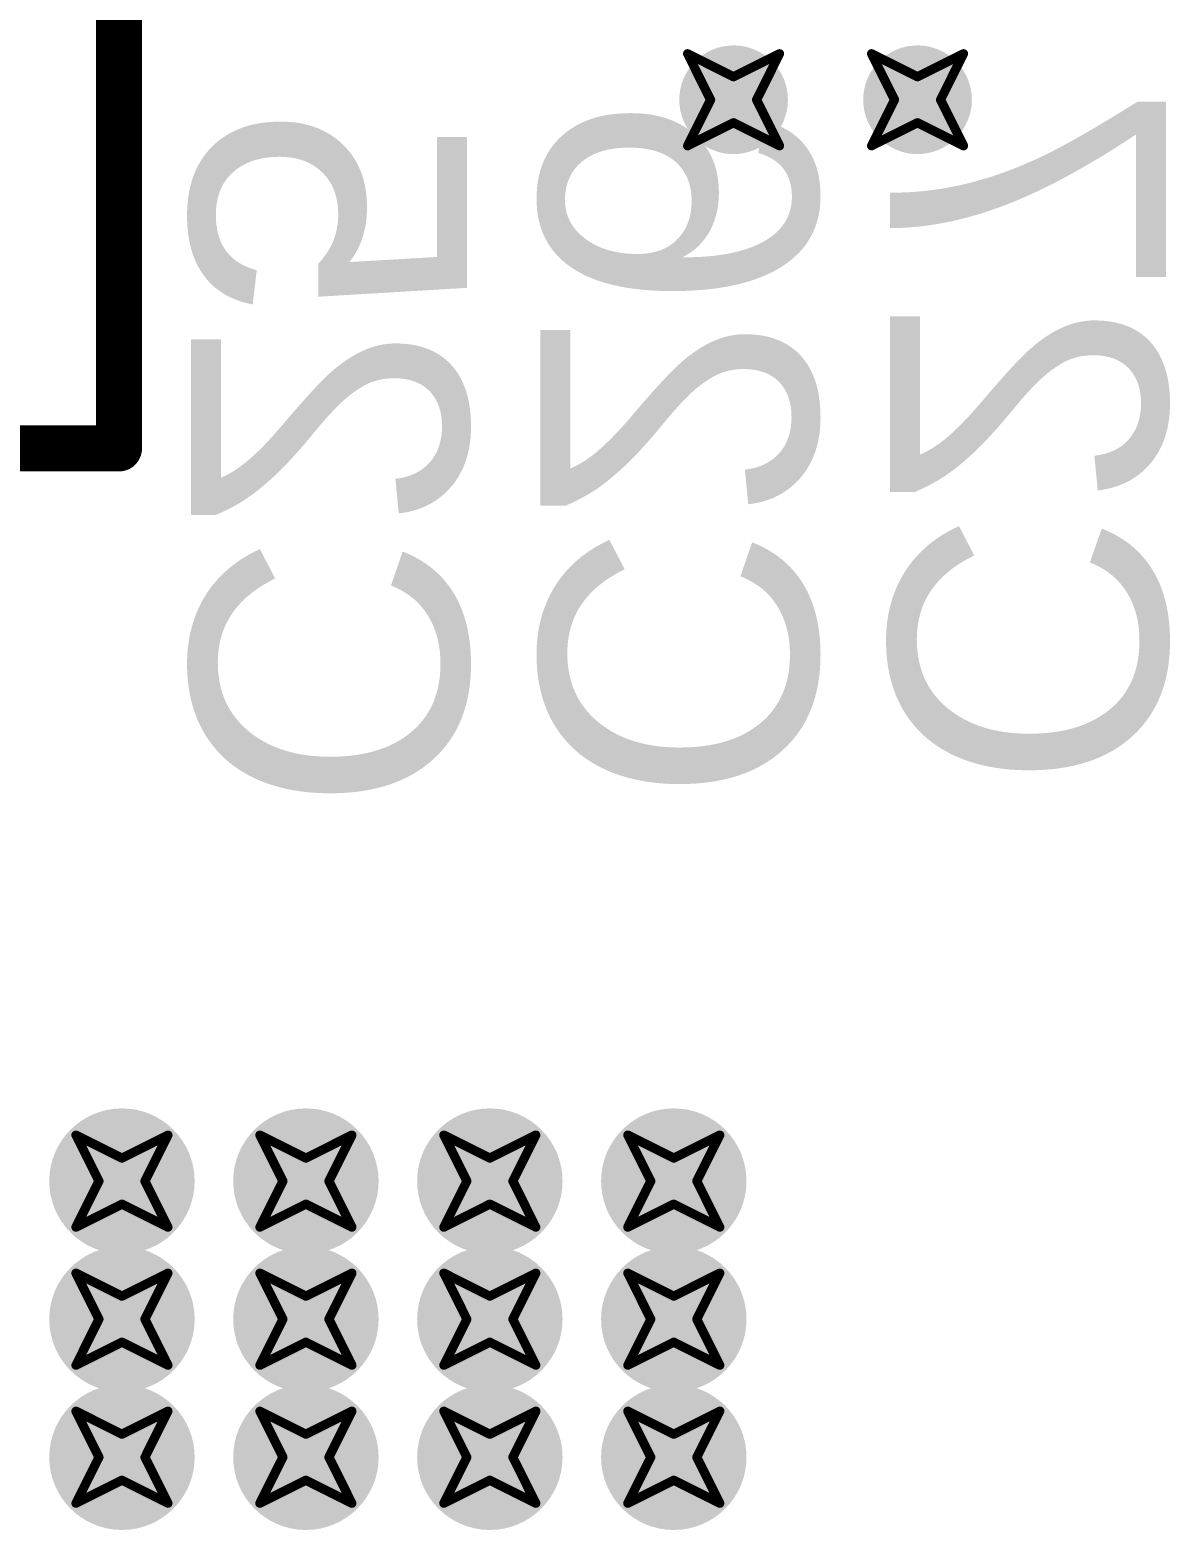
# Model space of a CAD drawing. Header units: inches. Extents: x -11 to 1110, y -7 to 455.
# Drawn here: x 627.99 to 634.29, y 15.65 to 23.93 of the extents above; entities that cross this region are included whole.
import ezdxf

# ---------------------------------------------------------------- set-up
doc = ezdxf.new("R2010")
doc.units = ezdxf.units.IN
for name, color, linetype in [('Bottom Layer', 5, 'Continuous'), ('Bottom Overlay', 54, 'Continuous'), ('Bottom Solder', 6, 'Continuous'), ('Drill Drawing', 1, 'Continuous'), ('Top Layer', 1, 'Continuous'), ('Top Solder', 216, 'Continuous'), ('Via Holes', 16, 'Continuous')]:
    doc.layers.add(name, color=color, linetype=linetype)
doc.styles.add('Arial', font='', dxfattribs={"height": 0.2})
doc.styles.get('Arial').set_extended_font_data('Arial')

# ---------------------------------------------------------------- blocks, each defined once
blk = doc.blocks.new('BCIH1367_2R2M_B_234')
at = {"layer": 'Bottom Overlay'}
for points in [[(6.7, -6.3, 0.254, 0.254, 0), (6.7, -3.7028, 0.254, 0.254, 0)], [(-6.7, -6.3, 0.254, 0.254, 0), (6.7, -6.3, 0.254, 0.254, 0)]]:
    blk.add_lwpolyline(points, format="xyseb", dxfattribs=at)
blk.add_lwpolyline([(6.6365, -6.3, 0.127, 0.127, 1), (6.7635, -6.3, 0.127, 0.127, 1)], format="xyseb", close=True, dxfattribs=at)
blk.add_lwpolyline([(6.6365, -6.3, 0.127, 0.127, 1), (6.7635, -6.3, 0.127, 0.127, 1)], format="xyseb", close=True, dxfattribs=at)

msp = doc.modelspace()

# ---------------------------------------------------------------- hatches: boundary and pattern name
at = {"layer": 'Bottom Layer'}
h = msp.add_hatch(color=5, dxfattribs=at)
edge = h.paths.add_edge_path()
edge.add_arc((631.8758, 23.5458), 0.3, 0, 360)
h = msp.add_hatch(color=5, dxfattribs=at)
edge = h.paths.add_edge_path()
edge.add_arc((632.8918, 23.5458), 0.3, 0, 360)
h = msp.add_hatch(color=5, dxfattribs=at)
edge = h.paths.add_edge_path()
edge.add_arc((628.4976, 17.5768), 0.3, 0, 360)
h = msp.add_hatch(color=5, dxfattribs=at)
edge = h.paths.add_edge_path()
edge.add_arc((629.5136, 17.5768), 0.3, 0, 360)
h = msp.add_hatch(color=5, dxfattribs=at)
edge = h.paths.add_edge_path()
edge.add_arc((630.5296, 17.5768), 0.3, 0, 360)
h = msp.add_hatch(color=5, dxfattribs=at)
edge = h.paths.add_edge_path()
edge.add_arc((631.5456, 17.5768), 0.3, 0, 360)
h = msp.add_hatch(color=5, dxfattribs=at)
edge = h.paths.add_edge_path()
edge.add_arc((628.4976, 16.8148), 0.3, 0, 360)
h = msp.add_hatch(color=5, dxfattribs=at)
edge = h.paths.add_edge_path()
edge.add_arc((629.5136, 16.8148), 0.3, 0, 360)
h = msp.add_hatch(color=5, dxfattribs=at)
edge = h.paths.add_edge_path()
edge.add_arc((630.5296, 16.8148), 0.3, 0, 360)
h = msp.add_hatch(color=5, dxfattribs=at)
edge = h.paths.add_edge_path()
edge.add_arc((631.5456, 16.8148), 0.3, 0, 360)
h = msp.add_hatch(color=5, dxfattribs=at)
edge = h.paths.add_edge_path()
edge.add_arc((628.4976, 16.0528), 0.3, 0, 360)
h = msp.add_hatch(color=5, dxfattribs=at)
edge = h.paths.add_edge_path()
edge.add_arc((629.5136, 16.0528), 0.3, 0, 360)
h = msp.add_hatch(color=5, dxfattribs=at)
edge = h.paths.add_edge_path()
edge.add_arc((630.5296, 16.0528), 0.3, 0, 360)
h = msp.add_hatch(color=5, dxfattribs=at)
edge = h.paths.add_edge_path()
edge.add_arc((631.5456, 16.0528), 0.3, 0, 360)
at = {"layer": 'Bottom Solder'}
h = msp.add_hatch(color=6, dxfattribs=at)
edge = h.paths.add_edge_path()
edge.add_arc((628.4976, 17.5768), 0.4016, 0, 360)
h = msp.add_hatch(color=6, dxfattribs=at)
edge = h.paths.add_edge_path()
edge.add_arc((629.5136, 17.5768), 0.4016, 0, 360)
h = msp.add_hatch(color=6, dxfattribs=at)
edge = h.paths.add_edge_path()
edge.add_arc((630.5296, 17.5768), 0.4016, 0, 360)
h = msp.add_hatch(color=6, dxfattribs=at)
edge = h.paths.add_edge_path()
edge.add_arc((631.5456, 17.5768), 0.4016, 0, 360)
h = msp.add_hatch(color=6, dxfattribs=at)
edge = h.paths.add_edge_path()
edge.add_arc((628.4976, 16.8148), 0.4016, 0, 360)
h = msp.add_hatch(color=6, dxfattribs=at)
edge = h.paths.add_edge_path()
edge.add_arc((629.5136, 16.8148), 0.4016, 0, 360)
h = msp.add_hatch(color=6, dxfattribs=at)
edge = h.paths.add_edge_path()
edge.add_arc((630.5296, 16.8148), 0.4016, 0, 360)
h = msp.add_hatch(color=6, dxfattribs=at)
edge = h.paths.add_edge_path()
edge.add_arc((631.5456, 16.8148), 0.4016, 0, 360)
h = msp.add_hatch(color=6, dxfattribs=at)
edge = h.paths.add_edge_path()
edge.add_arc((628.4976, 16.0528), 0.4016, 0, 360)
h = msp.add_hatch(color=6, dxfattribs=at)
edge = h.paths.add_edge_path()
edge.add_arc((629.5136, 16.0528), 0.4016, 0, 360)
h = msp.add_hatch(color=6, dxfattribs=at)
edge = h.paths.add_edge_path()
edge.add_arc((630.5296, 16.0528), 0.4016, 0, 360)
h = msp.add_hatch(color=6, dxfattribs=at)
edge = h.paths.add_edge_path()
edge.add_arc((631.5456, 16.0528), 0.4016, 0, 360)
at = {"layer": 'Top Layer'}
h = msp.add_hatch(color=1, dxfattribs=at)
edge = h.paths.add_edge_path()
edge.add_arc((631.8758, 23.5458), 0.3, 0, 360)
h = msp.add_hatch(color=1, dxfattribs=at)
edge = h.paths.add_edge_path()
edge.add_arc((632.8918, 23.5458), 0.3, 0, 360)
h = msp.add_hatch(color=1, dxfattribs=at)
edge = h.paths.add_edge_path()
edge.add_arc((628.4976, 17.5768), 0.3, 0, 360)
h = msp.add_hatch(color=1, dxfattribs=at)
edge = h.paths.add_edge_path()
edge.add_arc((629.5136, 17.5768), 0.3, 0, 360)
h = msp.add_hatch(color=1, dxfattribs=at)
edge = h.paths.add_edge_path()
edge.add_arc((630.5296, 17.5768), 0.3, 0, 360)
h = msp.add_hatch(color=1, dxfattribs=at)
edge = h.paths.add_edge_path()
edge.add_arc((631.5456, 17.5768), 0.3, 0, 360)
h = msp.add_hatch(color=1, dxfattribs=at)
edge = h.paths.add_edge_path()
edge.add_arc((628.4976, 16.8148), 0.3, 0, 360)
h = msp.add_hatch(color=1, dxfattribs=at)
edge = h.paths.add_edge_path()
edge.add_arc((629.5136, 16.8148), 0.3, 0, 360)
h = msp.add_hatch(color=1, dxfattribs=at)
edge = h.paths.add_edge_path()
edge.add_arc((630.5296, 16.8148), 0.3, 0, 360)
h = msp.add_hatch(color=1, dxfattribs=at)
edge = h.paths.add_edge_path()
edge.add_arc((631.5456, 16.8148), 0.3, 0, 360)
h = msp.add_hatch(color=1, dxfattribs=at)
edge = h.paths.add_edge_path()
edge.add_arc((628.4976, 16.0528), 0.3, 0, 360)
h = msp.add_hatch(color=1, dxfattribs=at)
edge = h.paths.add_edge_path()
edge.add_arc((629.5136, 16.0528), 0.3, 0, 360)
h = msp.add_hatch(color=1, dxfattribs=at)
edge = h.paths.add_edge_path()
edge.add_arc((630.5296, 16.0528), 0.3, 0, 360)
h = msp.add_hatch(color=1, dxfattribs=at)
edge = h.paths.add_edge_path()
edge.add_arc((631.5456, 16.0528), 0.3, 0, 360)
at = {"layer": 'Top Solder'}
h = msp.add_hatch(color=216, dxfattribs=at)
edge = h.paths.add_edge_path()
edge.add_arc((628.4976, 17.5768), 0.4016, 0, 360)
h = msp.add_hatch(color=216, dxfattribs=at)
edge = h.paths.add_edge_path()
edge.add_arc((629.5136, 17.5768), 0.4016, 0, 360)
h = msp.add_hatch(color=216, dxfattribs=at)
edge = h.paths.add_edge_path()
edge.add_arc((630.5296, 17.5768), 0.4016, 0, 360)
h = msp.add_hatch(color=216, dxfattribs=at)
edge = h.paths.add_edge_path()
edge.add_arc((631.5456, 17.5768), 0.4016, 0, 360)
h = msp.add_hatch(color=216, dxfattribs=at)
edge = h.paths.add_edge_path()
edge.add_arc((628.4976, 16.8148), 0.4016, 0, 360)
h = msp.add_hatch(color=216, dxfattribs=at)
edge = h.paths.add_edge_path()
edge.add_arc((629.5136, 16.8148), 0.4016, 0, 360)
h = msp.add_hatch(color=216, dxfattribs=at)
edge = h.paths.add_edge_path()
edge.add_arc((630.5296, 16.8148), 0.4016, 0, 360)
h = msp.add_hatch(color=216, dxfattribs=at)
edge = h.paths.add_edge_path()
edge.add_arc((631.5456, 16.8148), 0.4016, 0, 360)
h = msp.add_hatch(color=216, dxfattribs=at)
edge = h.paths.add_edge_path()
edge.add_arc((628.4976, 16.0528), 0.4016, 0, 360)
h = msp.add_hatch(color=216, dxfattribs=at)
edge = h.paths.add_edge_path()
edge.add_arc((629.5136, 16.0528), 0.4016, 0, 360)
h = msp.add_hatch(color=216, dxfattribs=at)
edge = h.paths.add_edge_path()
edge.add_arc((630.5296, 16.0528), 0.4016, 0, 360)
h = msp.add_hatch(color=216, dxfattribs=at)
edge = h.paths.add_edge_path()
edge.add_arc((631.5456, 16.0528), 0.4016, 0, 360)
at = {"layer": 'Via Holes'}
h = msp.add_hatch(color=7, dxfattribs=at)
edge = h.paths.add_edge_path()
edge.add_arc((631.8758, 23.5458), 0.15, 0, 360)
h = msp.add_hatch(color=7, dxfattribs=at)
edge = h.paths.add_edge_path()
edge.add_arc((632.8918, 23.5458), 0.15, 0, 360)
h = msp.add_hatch(color=7, dxfattribs=at)
edge = h.paths.add_edge_path()
edge.add_arc((628.4976, 17.5768), 0.15, 0, 360)
h = msp.add_hatch(color=7, dxfattribs=at)
edge = h.paths.add_edge_path()
edge.add_arc((629.5136, 17.5768), 0.15, 0, 360)
h = msp.add_hatch(color=7, dxfattribs=at)
edge = h.paths.add_edge_path()
edge.add_arc((630.5296, 17.5768), 0.15, 0, 360)
h = msp.add_hatch(color=7, dxfattribs=at)
edge = h.paths.add_edge_path()
edge.add_arc((631.5456, 17.5768), 0.15, 0, 360)
h = msp.add_hatch(color=7, dxfattribs=at)
edge = h.paths.add_edge_path()
edge.add_arc((628.4976, 16.8148), 0.15, 0, 360)
h = msp.add_hatch(color=7, dxfattribs=at)
edge = h.paths.add_edge_path()
edge.add_arc((629.5136, 16.8148), 0.15, 0, 360)
h = msp.add_hatch(color=7, dxfattribs=at)
edge = h.paths.add_edge_path()
edge.add_arc((630.5296, 16.8148), 0.15, 0, 360)
h = msp.add_hatch(color=7, dxfattribs=at)
edge = h.paths.add_edge_path()
edge.add_arc((631.5456, 16.8148), 0.15, 0, 360)
h = msp.add_hatch(color=7, dxfattribs=at)
edge = h.paths.add_edge_path()
edge.add_arc((628.4976, 16.0528), 0.15, 0, 360)
h = msp.add_hatch(color=7, dxfattribs=at)
edge = h.paths.add_edge_path()
edge.add_arc((629.5136, 16.0528), 0.15, 0, 360)
h = msp.add_hatch(color=7, dxfattribs=at)
edge = h.paths.add_edge_path()
edge.add_arc((630.5296, 16.0528), 0.15, 0, 360)
h = msp.add_hatch(color=7, dxfattribs=at)
edge = h.paths.add_edge_path()
edge.add_arc((631.5456, 16.0528), 0.15, 0, 360)

# ---------------------------------------------------------------- linework, layer by layer
at = {"layer": 'Drill Drawing'}
for points in [[(631.6218, 23.7998, 0.0508, 0.0508, 0), (631.8758, 23.6728, 0.0508, 0.0508, 0)], [(631.6218, 23.7998, 0.0508, 0.0508, 0), (631.7488, 23.5458, 0.0508, 0.0508, 0)], [(631.8758, 23.6728, 0.0508, 0.0508, 0), (632.1298, 23.7998, 0.0508, 0.0508, 0)], [(632.0028, 23.5458, 0.0508, 0.0508, 0), (632.1298, 23.7998, 0.0508, 0.0508, 0)], [(632.6378, 23.7998, 0.0508, 0.0508, 0), (632.8918, 23.6728, 0.0508, 0.0508, 0)], [(632.6378, 23.7998, 0.0508, 0.0508, 0), (632.7648, 23.5458, 0.0508, 0.0508, 0)], [(632.8918, 23.6728, 0.0508, 0.0508, 0), (633.1458, 23.7998, 0.0508, 0.0508, 0)], [(633.0188, 23.5458, 0.0508, 0.0508, 0), (633.1458, 23.7998, 0.0508, 0.0508, 0)], [(631.6218, 23.2918, 0.0508, 0.0508, 0), (631.7488, 23.5458, 0.0508, 0.0508, 0)], [(632.0028, 23.5458, 0.0508, 0.0508, 0), (632.1298, 23.2918, 0.0508, 0.0508, 0)], [(632.6378, 23.2918, 0.0508, 0.0508, 0), (632.7648, 23.5458, 0.0508, 0.0508, 0)], [(633.0188, 23.5458, 0.0508, 0.0508, 0), (633.1458, 23.2918, 0.0508, 0.0508, 0)], [(631.6218, 23.2918, 0.0508, 0.0508, 0), (631.8758, 23.4188, 0.0508, 0.0508, 0)], [(631.8758, 23.4188, 0.0508, 0.0508, 0), (632.1298, 23.2918, 0.0508, 0.0508, 0)], [(632.6378, 23.2918, 0.0508, 0.0508, 0), (632.8918, 23.4188, 0.0508, 0.0508, 0)], [(632.8918, 23.4188, 0.0508, 0.0508, 0), (633.1458, 23.2918, 0.0508, 0.0508, 0)], [(628.2436, 17.8308, 0.0508, 0.0508, 0), (628.4976, 17.7038, 0.0508, 0.0508, 0)], [(628.2436, 17.8308, 0.0508, 0.0508, 0), (628.3706, 17.5768, 0.0508, 0.0508, 0)], [(628.4976, 17.7038, 0.0508, 0.0508, 0), (628.7516, 17.8308, 0.0508, 0.0508, 0)], [(628.6246, 17.5768, 0.0508, 0.0508, 0), (628.7516, 17.8308, 0.0508, 0.0508, 0)], [(629.2596, 17.8308, 0.0508, 0.0508, 0), (629.5136, 17.7038, 0.0508, 0.0508, 0)], [(629.2596, 17.8308, 0.0508, 0.0508, 0), (629.3866, 17.5768, 0.0508, 0.0508, 0)], [(629.5136, 17.7038, 0.0508, 0.0508, 0), (629.7676, 17.8308, 0.0508, 0.0508, 0)], [(629.6406, 17.5768, 0.0508, 0.0508, 0), (629.7676, 17.8308, 0.0508, 0.0508, 0)], [(630.2756, 17.8308, 0.0508, 0.0508, 0), (630.5296, 17.7038, 0.0508, 0.0508, 0)], [(630.2756, 17.8308, 0.0508, 0.0508, 0), (630.4026, 17.5768, 0.0508, 0.0508, 0)], [(630.5296, 17.7038, 0.0508, 0.0508, 0), (630.7836, 17.8308, 0.0508, 0.0508, 0)], [(630.6566, 17.5768, 0.0508, 0.0508, 0), (630.7836, 17.8308, 0.0508, 0.0508, 0)], [(631.2916, 17.8308, 0.0508, 0.0508, 0), (631.5456, 17.7038, 0.0508, 0.0508, 0)], [(631.2916, 17.8308, 0.0508, 0.0508, 0), (631.4186, 17.5768, 0.0508, 0.0508, 0)], [(631.5456, 17.7038, 0.0508, 0.0508, 0), (631.7996, 17.8308, 0.0508, 0.0508, 0)], [(631.6726, 17.5768, 0.0508, 0.0508, 0), (631.7996, 17.8308, 0.0508, 0.0508, 0)], [(628.2436, 17.3228, 0.0508, 0.0508, 0), (628.3706, 17.5768, 0.0508, 0.0508, 0)], [(628.6246, 17.5768, 0.0508, 0.0508, 0), (628.7516, 17.3228, 0.0508, 0.0508, 0)], [(629.2596, 17.3228, 0.0508, 0.0508, 0), (629.3866, 17.5768, 0.0508, 0.0508, 0)], [(629.6406, 17.5768, 0.0508, 0.0508, 0), (629.7676, 17.3228, 0.0508, 0.0508, 0)], [(630.2756, 17.3228, 0.0508, 0.0508, 0), (630.4026, 17.5768, 0.0508, 0.0508, 0)], [(630.6566, 17.5768, 0.0508, 0.0508, 0), (630.7836, 17.3228, 0.0508, 0.0508, 0)], [(631.2916, 17.3228, 0.0508, 0.0508, 0), (631.4186, 17.5768, 0.0508, 0.0508, 0)], [(631.6726, 17.5768, 0.0508, 0.0508, 0), (631.7996, 17.3228, 0.0508, 0.0508, 0)], [(628.2436, 17.3228, 0.0508, 0.0508, 0), (628.4976, 17.4498, 0.0508, 0.0508, 0)], [(628.4976, 17.4498, 0.0508, 0.0508, 0), (628.7516, 17.3228, 0.0508, 0.0508, 0)], [(629.2596, 17.3228, 0.0508, 0.0508, 0), (629.5136, 17.4498, 0.0508, 0.0508, 0)], [(629.5136, 17.4498, 0.0508, 0.0508, 0), (629.7676, 17.3228, 0.0508, 0.0508, 0)], [(630.2756, 17.3228, 0.0508, 0.0508, 0), (630.5296, 17.4498, 0.0508, 0.0508, 0)], [(630.5296, 17.4498, 0.0508, 0.0508, 0), (630.7836, 17.3228, 0.0508, 0.0508, 0)], [(631.2916, 17.3228, 0.0508, 0.0508, 0), (631.5456, 17.4498, 0.0508, 0.0508, 0)], [(631.5456, 17.4498, 0.0508, 0.0508, 0), (631.7996, 17.3228, 0.0508, 0.0508, 0)], [(628.2436, 17.0688, 0.0508, 0.0508, 0), (628.4976, 16.9418, 0.0508, 0.0508, 0)], [(628.2436, 17.0688, 0.0508, 0.0508, 0), (628.3706, 16.8148, 0.0508, 0.0508, 0)], [(628.4976, 16.9418, 0.0508, 0.0508, 0), (628.7516, 17.0688, 0.0508, 0.0508, 0)], [(628.6246, 16.8148, 0.0508, 0.0508, 0), (628.7516, 17.0688, 0.0508, 0.0508, 0)], [(629.2596, 17.0688, 0.0508, 0.0508, 0), (629.5136, 16.9418, 0.0508, 0.0508, 0)], [(629.2596, 17.0688, 0.0508, 0.0508, 0), (629.3866, 16.8148, 0.0508, 0.0508, 0)], [(629.5136, 16.9418, 0.0508, 0.0508, 0), (629.7676, 17.0688, 0.0508, 0.0508, 0)], [(629.6406, 16.8148, 0.0508, 0.0508, 0), (629.7676, 17.0688, 0.0508, 0.0508, 0)], [(630.2756, 17.0688, 0.0508, 0.0508, 0), (630.5296, 16.9418, 0.0508, 0.0508, 0)], [(630.2756, 17.0688, 0.0508, 0.0508, 0), (630.4026, 16.8148, 0.0508, 0.0508, 0)], [(630.5296, 16.9418, 0.0508, 0.0508, 0), (630.7836, 17.0688, 0.0508, 0.0508, 0)], [(630.6566, 16.8148, 0.0508, 0.0508, 0), (630.7836, 17.0688, 0.0508, 0.0508, 0)], [(631.2916, 17.0688, 0.0508, 0.0508, 0), (631.5456, 16.9418, 0.0508, 0.0508, 0)], [(631.2916, 17.0688, 0.0508, 0.0508, 0), (631.4186, 16.8148, 0.0508, 0.0508, 0)], [(631.5456, 16.9418, 0.0508, 0.0508, 0), (631.7996, 17.0688, 0.0508, 0.0508, 0)], [(631.6726, 16.8148, 0.0508, 0.0508, 0), (631.7996, 17.0688, 0.0508, 0.0508, 0)], [(628.2436, 16.5608, 0.0508, 0.0508, 0), (628.3706, 16.8148, 0.0508, 0.0508, 0)], [(628.6246, 16.8148, 0.0508, 0.0508, 0), (628.7516, 16.5608, 0.0508, 0.0508, 0)], [(629.2596, 16.5608, 0.0508, 0.0508, 0), (629.3866, 16.8148, 0.0508, 0.0508, 0)], [(629.6406, 16.8148, 0.0508, 0.0508, 0), (629.7676, 16.5608, 0.0508, 0.0508, 0)], [(630.2756, 16.5608, 0.0508, 0.0508, 0), (630.4026, 16.8148, 0.0508, 0.0508, 0)], [(630.6566, 16.8148, 0.0508, 0.0508, 0), (630.7836, 16.5608, 0.0508, 0.0508, 0)], [(631.2916, 16.5608, 0.0508, 0.0508, 0), (631.4186, 16.8148, 0.0508, 0.0508, 0)], [(631.6726, 16.8148, 0.0508, 0.0508, 0), (631.7996, 16.5608, 0.0508, 0.0508, 0)], [(628.2436, 16.5608, 0.0508, 0.0508, 0), (628.4976, 16.6878, 0.0508, 0.0508, 0)], [(628.4976, 16.6878, 0.0508, 0.0508, 0), (628.7516, 16.5608, 0.0508, 0.0508, 0)], [(629.2596, 16.5608, 0.0508, 0.0508, 0), (629.5136, 16.6878, 0.0508, 0.0508, 0)], [(629.5136, 16.6878, 0.0508, 0.0508, 0), (629.7676, 16.5608, 0.0508, 0.0508, 0)], [(630.2756, 16.5608, 0.0508, 0.0508, 0), (630.5296, 16.6878, 0.0508, 0.0508, 0)], [(630.5296, 16.6878, 0.0508, 0.0508, 0), (630.7836, 16.5608, 0.0508, 0.0508, 0)], [(631.2916, 16.5608, 0.0508, 0.0508, 0), (631.5456, 16.6878, 0.0508, 0.0508, 0)], [(631.5456, 16.6878, 0.0508, 0.0508, 0), (631.7996, 16.5608, 0.0508, 0.0508, 0)], [(628.2436, 16.3068, 0.0508, 0.0508, 0), (628.4976, 16.1798, 0.0508, 0.0508, 0)], [(628.2436, 16.3068, 0.0508, 0.0508, 0), (628.3706, 16.0528, 0.0508, 0.0508, 0)], [(628.4976, 16.1798, 0.0508, 0.0508, 0), (628.7516, 16.3068, 0.0508, 0.0508, 0)], [(628.6246, 16.0528, 0.0508, 0.0508, 0), (628.7516, 16.3068, 0.0508, 0.0508, 0)], [(629.2596, 16.3068, 0.0508, 0.0508, 0), (629.5136, 16.1798, 0.0508, 0.0508, 0)], [(629.2596, 16.3068, 0.0508, 0.0508, 0), (629.3866, 16.0528, 0.0508, 0.0508, 0)], [(629.5136, 16.1798, 0.0508, 0.0508, 0), (629.7676, 16.3068, 0.0508, 0.0508, 0)], [(629.6406, 16.0528, 0.0508, 0.0508, 0), (629.7676, 16.3068, 0.0508, 0.0508, 0)], [(630.2756, 16.3068, 0.0508, 0.0508, 0), (630.5296, 16.1798, 0.0508, 0.0508, 0)], [(630.2756, 16.3068, 0.0508, 0.0508, 0), (630.4026, 16.0528, 0.0508, 0.0508, 0)], [(630.5296, 16.1798, 0.0508, 0.0508, 0), (630.7836, 16.3068, 0.0508, 0.0508, 0)], [(630.6566, 16.0528, 0.0508, 0.0508, 0), (630.7836, 16.3068, 0.0508, 0.0508, 0)], [(631.2916, 16.3068, 0.0508, 0.0508, 0), (631.5456, 16.1798, 0.0508, 0.0508, 0)], [(631.2916, 16.3068, 0.0508, 0.0508, 0), (631.4186, 16.0528, 0.0508, 0.0508, 0)], [(631.5456, 16.1798, 0.0508, 0.0508, 0), (631.7996, 16.3068, 0.0508, 0.0508, 0)], [(631.6726, 16.0528, 0.0508, 0.0508, 0), (631.7996, 16.3068, 0.0508, 0.0508, 0)], [(628.2436, 15.7988, 0.0508, 0.0508, 0), (628.3706, 16.0528, 0.0508, 0.0508, 0)], [(628.6246, 16.0528, 0.0508, 0.0508, 0), (628.7516, 15.7988, 0.0508, 0.0508, 0)], [(629.2596, 15.7988, 0.0508, 0.0508, 0), (629.3866, 16.0528, 0.0508, 0.0508, 0)], [(629.6406, 16.0528, 0.0508, 0.0508, 0), (629.7676, 15.7988, 0.0508, 0.0508, 0)], [(630.2756, 15.7988, 0.0508, 0.0508, 0), (630.4026, 16.0528, 0.0508, 0.0508, 0)], [(630.6566, 16.0528, 0.0508, 0.0508, 0), (630.7836, 15.7988, 0.0508, 0.0508, 0)], [(631.2916, 15.7988, 0.0508, 0.0508, 0), (631.4186, 16.0528, 0.0508, 0.0508, 0)], [(631.6726, 16.0528, 0.0508, 0.0508, 0), (631.7996, 15.7988, 0.0508, 0.0508, 0)], [(628.2436, 15.7988, 0.0508, 0.0508, 0), (628.4976, 15.9258, 0.0508, 0.0508, 0)], [(628.4976, 15.9258, 0.0508, 0.0508, 0), (628.7516, 15.7988, 0.0508, 0.0508, 0)], [(629.2596, 15.7988, 0.0508, 0.0508, 0), (629.5136, 15.9258, 0.0508, 0.0508, 0)], [(629.5136, 15.9258, 0.0508, 0.0508, 0), (629.7676, 15.7988, 0.0508, 0.0508, 0)], [(630.2756, 15.7988, 0.0508, 0.0508, 0), (630.5296, 15.9258, 0.0508, 0.0508, 0)], [(630.5296, 15.9258, 0.0508, 0.0508, 0), (630.7836, 15.7988, 0.0508, 0.0508, 0)], [(631.2916, 15.7988, 0.0508, 0.0508, 0), (631.5456, 15.9258, 0.0508, 0.0508, 0)], [(631.5456, 15.9258, 0.0508, 0.0508, 0), (631.7996, 15.7988, 0.0508, 0.0508, 0)]]:
    msp.add_lwpolyline(points, format="xyseb", dxfattribs=at)
for points in [[(631.6091, 23.7998, 0.0254, 0.0254, 1), (631.6345, 23.7998, 0.0254, 0.0254, 1)], [(631.6091, 23.7998, 0.0254, 0.0254, 1), (631.6345, 23.7998, 0.0254, 0.0254, 1)], [(632.1171, 23.7998, 0.0254, 0.0254, 1), (632.1425, 23.7998, 0.0254, 0.0254, 1)], [(632.1171, 23.7998, 0.0254, 0.0254, 1), (632.1425, 23.7998, 0.0254, 0.0254, 1)], [(632.6251, 23.7998, 0.0254, 0.0254, 1), (632.6505, 23.7998, 0.0254, 0.0254, 1)], [(632.6251, 23.7998, 0.0254, 0.0254, 1), (632.6505, 23.7998, 0.0254, 0.0254, 1)], [(633.1331, 23.7998, 0.0254, 0.0254, 1), (633.1585, 23.7998, 0.0254, 0.0254, 1)], [(633.1331, 23.7998, 0.0254, 0.0254, 1), (633.1585, 23.7998, 0.0254, 0.0254, 1)], [(631.8631, 23.6728, 0.0254, 0.0254, 1), (631.8885, 23.6728, 0.0254, 0.0254, 1)], [(631.8631, 23.6728, 0.0254, 0.0254, 1), (631.8885, 23.6728, 0.0254, 0.0254, 1)], [(632.8791, 23.6728, 0.0254, 0.0254, 1), (632.9045, 23.6728, 0.0254, 0.0254, 1)], [(632.8791, 23.6728, 0.0254, 0.0254, 1), (632.9045, 23.6728, 0.0254, 0.0254, 1)], [(631.7361, 23.5458, 0.0254, 0.0254, 1), (631.7615, 23.5458, 0.0254, 0.0254, 1)], [(631.7361, 23.5458, 0.0254, 0.0254, 1), (631.7615, 23.5458, 0.0254, 0.0254, 1)], [(631.9901, 23.5458, 0.0254, 0.0254, 1), (632.0155, 23.5458, 0.0254, 0.0254, 1)], [(631.9901, 23.5458, 0.0254, 0.0254, 1), (632.0155, 23.5458, 0.0254, 0.0254, 1)], [(632.7521, 23.5458, 0.0254, 0.0254, 1), (632.7775, 23.5458, 0.0254, 0.0254, 1)], [(632.7521, 23.5458, 0.0254, 0.0254, 1), (632.7775, 23.5458, 0.0254, 0.0254, 1)], [(633.0061, 23.5458, 0.0254, 0.0254, 1), (633.0315, 23.5458, 0.0254, 0.0254, 1)], [(633.0061, 23.5458, 0.0254, 0.0254, 1), (633.0315, 23.5458, 0.0254, 0.0254, 1)], [(631.8631, 23.4188, 0.0254, 0.0254, 1), (631.8885, 23.4188, 0.0254, 0.0254, 1)], [(631.8631, 23.4188, 0.0254, 0.0254, 1), (631.8885, 23.4188, 0.0254, 0.0254, 1)], [(632.8791, 23.4188, 0.0254, 0.0254, 1), (632.9045, 23.4188, 0.0254, 0.0254, 1)], [(632.8791, 23.4188, 0.0254, 0.0254, 1), (632.9045, 23.4188, 0.0254, 0.0254, 1)], [(631.6091, 23.2918, 0.0254, 0.0254, 1), (631.6345, 23.2918, 0.0254, 0.0254, 1)], [(631.6091, 23.2918, 0.0254, 0.0254, 1), (631.6345, 23.2918, 0.0254, 0.0254, 1)], [(632.1171, 23.2918, 0.0254, 0.0254, 1), (632.1425, 23.2918, 0.0254, 0.0254, 1)], [(632.1171, 23.2918, 0.0254, 0.0254, 1), (632.1425, 23.2918, 0.0254, 0.0254, 1)], [(632.6251, 23.2918, 0.0254, 0.0254, 1), (632.6505, 23.2918, 0.0254, 0.0254, 1)], [(632.6251, 23.2918, 0.0254, 0.0254, 1), (632.6505, 23.2918, 0.0254, 0.0254, 1)], [(633.1331, 23.2918, 0.0254, 0.0254, 1), (633.1585, 23.2918, 0.0254, 0.0254, 1)], [(633.1331, 23.2918, 0.0254, 0.0254, 1), (633.1585, 23.2918, 0.0254, 0.0254, 1)], [(628.2309, 17.8308, 0.0254, 0.0254, 1), (628.2563, 17.8308, 0.0254, 0.0254, 1)], [(628.2309, 17.8308, 0.0254, 0.0254, 1), (628.2563, 17.8308, 0.0254, 0.0254, 1)], [(628.7389, 17.8308, 0.0254, 0.0254, 1), (628.7643, 17.8308, 0.0254, 0.0254, 1)], [(628.7389, 17.8308, 0.0254, 0.0254, 1), (628.7643, 17.8308, 0.0254, 0.0254, 1)], [(629.2469, 17.8308, 0.0254, 0.0254, 1), (629.2723, 17.8308, 0.0254, 0.0254, 1)], [(629.2469, 17.8308, 0.0254, 0.0254, 1), (629.2723, 17.8308, 0.0254, 0.0254, 1)], [(629.7549, 17.8308, 0.0254, 0.0254, 1), (629.7803, 17.8308, 0.0254, 0.0254, 1)], [(629.7549, 17.8308, 0.0254, 0.0254, 1), (629.7803, 17.8308, 0.0254, 0.0254, 1)], [(630.2629, 17.8308, 0.0254, 0.0254, 1), (630.2883, 17.8308, 0.0254, 0.0254, 1)], [(630.2629, 17.8308, 0.0254, 0.0254, 1), (630.2883, 17.8308, 0.0254, 0.0254, 1)], [(630.7709, 17.8308, 0.0254, 0.0254, 1), (630.7963, 17.8308, 0.0254, 0.0254, 1)], [(630.7709, 17.8308, 0.0254, 0.0254, 1), (630.7963, 17.8308, 0.0254, 0.0254, 1)], [(631.2789, 17.8308, 0.0254, 0.0254, 1), (631.3043, 17.8308, 0.0254, 0.0254, 1)], [(631.2789, 17.8308, 0.0254, 0.0254, 1), (631.3043, 17.8308, 0.0254, 0.0254, 1)], [(631.7869, 17.8308, 0.0254, 0.0254, 1), (631.8123, 17.8308, 0.0254, 0.0254, 1)], [(631.7869, 17.8308, 0.0254, 0.0254, 1), (631.8123, 17.8308, 0.0254, 0.0254, 1)], [(628.4849, 17.7038, 0.0254, 0.0254, 1), (628.5103, 17.7038, 0.0254, 0.0254, 1)], [(628.4849, 17.7038, 0.0254, 0.0254, 1), (628.5103, 17.7038, 0.0254, 0.0254, 1)], [(629.5009, 17.7038, 0.0254, 0.0254, 1), (629.5263, 17.7038, 0.0254, 0.0254, 1)], [(629.5009, 17.7038, 0.0254, 0.0254, 1), (629.5263, 17.7038, 0.0254, 0.0254, 1)], [(630.5169, 17.7038, 0.0254, 0.0254, 1), (630.5423, 17.7038, 0.0254, 0.0254, 1)], [(630.5169, 17.7038, 0.0254, 0.0254, 1), (630.5423, 17.7038, 0.0254, 0.0254, 1)], [(631.5329, 17.7038, 0.0254, 0.0254, 1), (631.5583, 17.7038, 0.0254, 0.0254, 1)], [(631.5329, 17.7038, 0.0254, 0.0254, 1), (631.5583, 17.7038, 0.0254, 0.0254, 1)], [(628.3579, 17.5768, 0.0254, 0.0254, 1), (628.3833, 17.5768, 0.0254, 0.0254, 1)], [(628.3579, 17.5768, 0.0254, 0.0254, 1), (628.3833, 17.5768, 0.0254, 0.0254, 1)], [(628.6119, 17.5768, 0.0254, 0.0254, 1), (628.6373, 17.5768, 0.0254, 0.0254, 1)], [(628.6119, 17.5768, 0.0254, 0.0254, 1), (628.6373, 17.5768, 0.0254, 0.0254, 1)], [(629.3739, 17.5768, 0.0254, 0.0254, 1), (629.3993, 17.5768, 0.0254, 0.0254, 1)], [(629.3739, 17.5768, 0.0254, 0.0254, 1), (629.3993, 17.5768, 0.0254, 0.0254, 1)], [(629.6279, 17.5768, 0.0254, 0.0254, 1), (629.6533, 17.5768, 0.0254, 0.0254, 1)], [(629.6279, 17.5768, 0.0254, 0.0254, 1), (629.6533, 17.5768, 0.0254, 0.0254, 1)], [(630.3899, 17.5768, 0.0254, 0.0254, 1), (630.4153, 17.5768, 0.0254, 0.0254, 1)], [(630.3899, 17.5768, 0.0254, 0.0254, 1), (630.4153, 17.5768, 0.0254, 0.0254, 1)], [(630.6439, 17.5768, 0.0254, 0.0254, 1), (630.6693, 17.5768, 0.0254, 0.0254, 1)], [(630.6439, 17.5768, 0.0254, 0.0254, 1), (630.6693, 17.5768, 0.0254, 0.0254, 1)], [(631.4059, 17.5768, 0.0254, 0.0254, 1), (631.4313, 17.5768, 0.0254, 0.0254, 1)], [(631.4059, 17.5768, 0.0254, 0.0254, 1), (631.4313, 17.5768, 0.0254, 0.0254, 1)], [(631.6599, 17.5768, 0.0254, 0.0254, 1), (631.6853, 17.5768, 0.0254, 0.0254, 1)], [(631.6599, 17.5768, 0.0254, 0.0254, 1), (631.6853, 17.5768, 0.0254, 0.0254, 1)], [(628.4849, 17.4498, 0.0254, 0.0254, 1), (628.5103, 17.4498, 0.0254, 0.0254, 1)], [(628.4849, 17.4498, 0.0254, 0.0254, 1), (628.5103, 17.4498, 0.0254, 0.0254, 1)], [(629.5009, 17.4498, 0.0254, 0.0254, 1), (629.5263, 17.4498, 0.0254, 0.0254, 1)], [(629.5009, 17.4498, 0.0254, 0.0254, 1), (629.5263, 17.4498, 0.0254, 0.0254, 1)], [(630.5169, 17.4498, 0.0254, 0.0254, 1), (630.5423, 17.4498, 0.0254, 0.0254, 1)], [(630.5169, 17.4498, 0.0254, 0.0254, 1), (630.5423, 17.4498, 0.0254, 0.0254, 1)], [(631.5329, 17.4498, 0.0254, 0.0254, 1), (631.5583, 17.4498, 0.0254, 0.0254, 1)], [(631.5329, 17.4498, 0.0254, 0.0254, 1), (631.5583, 17.4498, 0.0254, 0.0254, 1)], [(628.2309, 17.3228, 0.0254, 0.0254, 1), (628.2563, 17.3228, 0.0254, 0.0254, 1)], [(628.2309, 17.3228, 0.0254, 0.0254, 1), (628.2563, 17.3228, 0.0254, 0.0254, 1)], [(628.7389, 17.3228, 0.0254, 0.0254, 1), (628.7643, 17.3228, 0.0254, 0.0254, 1)], [(628.7389, 17.3228, 0.0254, 0.0254, 1), (628.7643, 17.3228, 0.0254, 0.0254, 1)], [(629.2469, 17.3228, 0.0254, 0.0254, 1), (629.2723, 17.3228, 0.0254, 0.0254, 1)], [(629.2469, 17.3228, 0.0254, 0.0254, 1), (629.2723, 17.3228, 0.0254, 0.0254, 1)], [(629.7549, 17.3228, 0.0254, 0.0254, 1), (629.7803, 17.3228, 0.0254, 0.0254, 1)], [(629.7549, 17.3228, 0.0254, 0.0254, 1), (629.7803, 17.3228, 0.0254, 0.0254, 1)], [(630.2629, 17.3228, 0.0254, 0.0254, 1), (630.2883, 17.3228, 0.0254, 0.0254, 1)], [(630.2629, 17.3228, 0.0254, 0.0254, 1), (630.2883, 17.3228, 0.0254, 0.0254, 1)], [(630.7709, 17.3228, 0.0254, 0.0254, 1), (630.7963, 17.3228, 0.0254, 0.0254, 1)], [(630.7709, 17.3228, 0.0254, 0.0254, 1), (630.7963, 17.3228, 0.0254, 0.0254, 1)], [(631.2789, 17.3228, 0.0254, 0.0254, 1), (631.3043, 17.3228, 0.0254, 0.0254, 1)], [(631.2789, 17.3228, 0.0254, 0.0254, 1), (631.3043, 17.3228, 0.0254, 0.0254, 1)], [(631.7869, 17.3228, 0.0254, 0.0254, 1), (631.8123, 17.3228, 0.0254, 0.0254, 1)], [(631.7869, 17.3228, 0.0254, 0.0254, 1), (631.8123, 17.3228, 0.0254, 0.0254, 1)], [(628.2309, 17.0688, 0.0254, 0.0254, 1), (628.2563, 17.0688, 0.0254, 0.0254, 1)], [(628.2309, 17.0688, 0.0254, 0.0254, 1), (628.2563, 17.0688, 0.0254, 0.0254, 1)], [(628.7389, 17.0688, 0.0254, 0.0254, 1), (628.7643, 17.0688, 0.0254, 0.0254, 1)], [(628.7389, 17.0688, 0.0254, 0.0254, 1), (628.7643, 17.0688, 0.0254, 0.0254, 1)], [(629.2469, 17.0688, 0.0254, 0.0254, 1), (629.2723, 17.0688, 0.0254, 0.0254, 1)], [(629.2469, 17.0688, 0.0254, 0.0254, 1), (629.2723, 17.0688, 0.0254, 0.0254, 1)], [(629.7549, 17.0688, 0.0254, 0.0254, 1), (629.7803, 17.0688, 0.0254, 0.0254, 1)], [(629.7549, 17.0688, 0.0254, 0.0254, 1), (629.7803, 17.0688, 0.0254, 0.0254, 1)], [(630.2629, 17.0688, 0.0254, 0.0254, 1), (630.2883, 17.0688, 0.0254, 0.0254, 1)], [(630.2629, 17.0688, 0.0254, 0.0254, 1), (630.2883, 17.0688, 0.0254, 0.0254, 1)], [(630.7709, 17.0688, 0.0254, 0.0254, 1), (630.7963, 17.0688, 0.0254, 0.0254, 1)], [(630.7709, 17.0688, 0.0254, 0.0254, 1), (630.7963, 17.0688, 0.0254, 0.0254, 1)], [(631.2789, 17.0688, 0.0254, 0.0254, 1), (631.3043, 17.0688, 0.0254, 0.0254, 1)], [(631.2789, 17.0688, 0.0254, 0.0254, 1), (631.3043, 17.0688, 0.0254, 0.0254, 1)], [(631.7869, 17.0688, 0.0254, 0.0254, 1), (631.8123, 17.0688, 0.0254, 0.0254, 1)], [(631.7869, 17.0688, 0.0254, 0.0254, 1), (631.8123, 17.0688, 0.0254, 0.0254, 1)], [(628.4849, 16.9418, 0.0254, 0.0254, 1), (628.5103, 16.9418, 0.0254, 0.0254, 1)], [(628.4849, 16.9418, 0.0254, 0.0254, 1), (628.5103, 16.9418, 0.0254, 0.0254, 1)], [(629.5009, 16.9418, 0.0254, 0.0254, 1), (629.5263, 16.9418, 0.0254, 0.0254, 1)], [(629.5009, 16.9418, 0.0254, 0.0254, 1), (629.5263, 16.9418, 0.0254, 0.0254, 1)], [(630.5169, 16.9418, 0.0254, 0.0254, 1), (630.5423, 16.9418, 0.0254, 0.0254, 1)], [(630.5169, 16.9418, 0.0254, 0.0254, 1), (630.5423, 16.9418, 0.0254, 0.0254, 1)], [(631.5329, 16.9418, 0.0254, 0.0254, 1), (631.5583, 16.9418, 0.0254, 0.0254, 1)], [(631.5329, 16.9418, 0.0254, 0.0254, 1), (631.5583, 16.9418, 0.0254, 0.0254, 1)], [(628.3579, 16.8148, 0.0254, 0.0254, 1), (628.3833, 16.8148, 0.0254, 0.0254, 1)], [(628.3579, 16.8148, 0.0254, 0.0254, 1), (628.3833, 16.8148, 0.0254, 0.0254, 1)], [(628.6119, 16.8148, 0.0254, 0.0254, 1), (628.6373, 16.8148, 0.0254, 0.0254, 1)], [(628.6119, 16.8148, 0.0254, 0.0254, 1), (628.6373, 16.8148, 0.0254, 0.0254, 1)], [(629.3739, 16.8148, 0.0254, 0.0254, 1), (629.3993, 16.8148, 0.0254, 0.0254, 1)], [(629.3739, 16.8148, 0.0254, 0.0254, 1), (629.3993, 16.8148, 0.0254, 0.0254, 1)], [(629.6279, 16.8148, 0.0254, 0.0254, 1), (629.6533, 16.8148, 0.0254, 0.0254, 1)], [(629.6279, 16.8148, 0.0254, 0.0254, 1), (629.6533, 16.8148, 0.0254, 0.0254, 1)], [(630.3899, 16.8148, 0.0254, 0.0254, 1), (630.4153, 16.8148, 0.0254, 0.0254, 1)], [(630.3899, 16.8148, 0.0254, 0.0254, 1), (630.4153, 16.8148, 0.0254, 0.0254, 1)], [(630.6439, 16.8148, 0.0254, 0.0254, 1), (630.6693, 16.8148, 0.0254, 0.0254, 1)], [(630.6439, 16.8148, 0.0254, 0.0254, 1), (630.6693, 16.8148, 0.0254, 0.0254, 1)], [(631.4059, 16.8148, 0.0254, 0.0254, 1), (631.4313, 16.8148, 0.0254, 0.0254, 1)], [(631.4059, 16.8148, 0.0254, 0.0254, 1), (631.4313, 16.8148, 0.0254, 0.0254, 1)], [(631.6599, 16.8148, 0.0254, 0.0254, 1), (631.6853, 16.8148, 0.0254, 0.0254, 1)], [(631.6599, 16.8148, 0.0254, 0.0254, 1), (631.6853, 16.8148, 0.0254, 0.0254, 1)], [(628.4849, 16.6878, 0.0254, 0.0254, 1), (628.5103, 16.6878, 0.0254, 0.0254, 1)], [(628.4849, 16.6878, 0.0254, 0.0254, 1), (628.5103, 16.6878, 0.0254, 0.0254, 1)], [(629.5009, 16.6878, 0.0254, 0.0254, 1), (629.5263, 16.6878, 0.0254, 0.0254, 1)], [(629.5009, 16.6878, 0.0254, 0.0254, 1), (629.5263, 16.6878, 0.0254, 0.0254, 1)], [(630.5169, 16.6878, 0.0254, 0.0254, 1), (630.5423, 16.6878, 0.0254, 0.0254, 1)], [(630.5169, 16.6878, 0.0254, 0.0254, 1), (630.5423, 16.6878, 0.0254, 0.0254, 1)], [(631.5329, 16.6878, 0.0254, 0.0254, 1), (631.5583, 16.6878, 0.0254, 0.0254, 1)], [(631.5329, 16.6878, 0.0254, 0.0254, 1), (631.5583, 16.6878, 0.0254, 0.0254, 1)], [(628.2309, 16.5608, 0.0254, 0.0254, 1), (628.2563, 16.5608, 0.0254, 0.0254, 1)], [(628.2309, 16.5608, 0.0254, 0.0254, 1), (628.2563, 16.5608, 0.0254, 0.0254, 1)], [(628.7389, 16.5608, 0.0254, 0.0254, 1), (628.7643, 16.5608, 0.0254, 0.0254, 1)], [(628.7389, 16.5608, 0.0254, 0.0254, 1), (628.7643, 16.5608, 0.0254, 0.0254, 1)], [(629.2469, 16.5608, 0.0254, 0.0254, 1), (629.2723, 16.5608, 0.0254, 0.0254, 1)], [(629.2469, 16.5608, 0.0254, 0.0254, 1), (629.2723, 16.5608, 0.0254, 0.0254, 1)], [(629.7549, 16.5608, 0.0254, 0.0254, 1), (629.7803, 16.5608, 0.0254, 0.0254, 1)], [(629.7549, 16.5608, 0.0254, 0.0254, 1), (629.7803, 16.5608, 0.0254, 0.0254, 1)], [(630.2629, 16.5608, 0.0254, 0.0254, 1), (630.2883, 16.5608, 0.0254, 0.0254, 1)], [(630.2629, 16.5608, 0.0254, 0.0254, 1), (630.2883, 16.5608, 0.0254, 0.0254, 1)], [(630.7709, 16.5608, 0.0254, 0.0254, 1), (630.7963, 16.5608, 0.0254, 0.0254, 1)], [(630.7709, 16.5608, 0.0254, 0.0254, 1), (630.7963, 16.5608, 0.0254, 0.0254, 1)], [(631.2789, 16.5608, 0.0254, 0.0254, 1), (631.3043, 16.5608, 0.0254, 0.0254, 1)], [(631.2789, 16.5608, 0.0254, 0.0254, 1), (631.3043, 16.5608, 0.0254, 0.0254, 1)], [(631.7869, 16.5608, 0.0254, 0.0254, 1), (631.8123, 16.5608, 0.0254, 0.0254, 1)], [(631.7869, 16.5608, 0.0254, 0.0254, 1), (631.8123, 16.5608, 0.0254, 0.0254, 1)], [(628.2309, 16.3068, 0.0254, 0.0254, 1), (628.2563, 16.3068, 0.0254, 0.0254, 1)], [(628.2309, 16.3068, 0.0254, 0.0254, 1), (628.2563, 16.3068, 0.0254, 0.0254, 1)], [(628.7389, 16.3068, 0.0254, 0.0254, 1), (628.7643, 16.3068, 0.0254, 0.0254, 1)], [(628.7389, 16.3068, 0.0254, 0.0254, 1), (628.7643, 16.3068, 0.0254, 0.0254, 1)], [(629.2469, 16.3068, 0.0254, 0.0254, 1), (629.2723, 16.3068, 0.0254, 0.0254, 1)], [(629.2469, 16.3068, 0.0254, 0.0254, 1), (629.2723, 16.3068, 0.0254, 0.0254, 1)], [(629.7549, 16.3068, 0.0254, 0.0254, 1), (629.7803, 16.3068, 0.0254, 0.0254, 1)], [(629.7549, 16.3068, 0.0254, 0.0254, 1), (629.7803, 16.3068, 0.0254, 0.0254, 1)], [(630.2629, 16.3068, 0.0254, 0.0254, 1), (630.2883, 16.3068, 0.0254, 0.0254, 1)], [(630.2629, 16.3068, 0.0254, 0.0254, 1), (630.2883, 16.3068, 0.0254, 0.0254, 1)], [(630.7709, 16.3068, 0.0254, 0.0254, 1), (630.7963, 16.3068, 0.0254, 0.0254, 1)], [(630.7709, 16.3068, 0.0254, 0.0254, 1), (630.7963, 16.3068, 0.0254, 0.0254, 1)], [(631.2789, 16.3068, 0.0254, 0.0254, 1), (631.3043, 16.3068, 0.0254, 0.0254, 1)], [(631.2789, 16.3068, 0.0254, 0.0254, 1), (631.3043, 16.3068, 0.0254, 0.0254, 1)], [(631.7869, 16.3068, 0.0254, 0.0254, 1), (631.8123, 16.3068, 0.0254, 0.0254, 1)], [(631.7869, 16.3068, 0.0254, 0.0254, 1), (631.8123, 16.3068, 0.0254, 0.0254, 1)], [(628.4849, 16.1798, 0.0254, 0.0254, 1), (628.5103, 16.1798, 0.0254, 0.0254, 1)], [(628.4849, 16.1798, 0.0254, 0.0254, 1), (628.5103, 16.1798, 0.0254, 0.0254, 1)], [(629.5009, 16.1798, 0.0254, 0.0254, 1), (629.5263, 16.1798, 0.0254, 0.0254, 1)], [(629.5009, 16.1798, 0.0254, 0.0254, 1), (629.5263, 16.1798, 0.0254, 0.0254, 1)], [(630.5169, 16.1798, 0.0254, 0.0254, 1), (630.5423, 16.1798, 0.0254, 0.0254, 1)], [(630.5169, 16.1798, 0.0254, 0.0254, 1), (630.5423, 16.1798, 0.0254, 0.0254, 1)], [(631.5329, 16.1798, 0.0254, 0.0254, 1), (631.5583, 16.1798, 0.0254, 0.0254, 1)], [(631.5329, 16.1798, 0.0254, 0.0254, 1), (631.5583, 16.1798, 0.0254, 0.0254, 1)], [(628.3579, 16.0528, 0.0254, 0.0254, 1), (628.3833, 16.0528, 0.0254, 0.0254, 1)], [(628.3579, 16.0528, 0.0254, 0.0254, 1), (628.3833, 16.0528, 0.0254, 0.0254, 1)], [(628.6119, 16.0528, 0.0254, 0.0254, 1), (628.6373, 16.0528, 0.0254, 0.0254, 1)], [(628.6119, 16.0528, 0.0254, 0.0254, 1), (628.6373, 16.0528, 0.0254, 0.0254, 1)], [(629.3739, 16.0528, 0.0254, 0.0254, 1), (629.3993, 16.0528, 0.0254, 0.0254, 1)], [(629.3739, 16.0528, 0.0254, 0.0254, 1), (629.3993, 16.0528, 0.0254, 0.0254, 1)], [(629.6279, 16.0528, 0.0254, 0.0254, 1), (629.6533, 16.0528, 0.0254, 0.0254, 1)], [(629.6279, 16.0528, 0.0254, 0.0254, 1), (629.6533, 16.0528, 0.0254, 0.0254, 1)], [(630.3899, 16.0528, 0.0254, 0.0254, 1), (630.4153, 16.0528, 0.0254, 0.0254, 1)], [(630.3899, 16.0528, 0.0254, 0.0254, 1), (630.4153, 16.0528, 0.0254, 0.0254, 1)], [(630.6439, 16.0528, 0.0254, 0.0254, 1), (630.6693, 16.0528, 0.0254, 0.0254, 1)], [(630.6439, 16.0528, 0.0254, 0.0254, 1), (630.6693, 16.0528, 0.0254, 0.0254, 1)], [(631.4059, 16.0528, 0.0254, 0.0254, 1), (631.4313, 16.0528, 0.0254, 0.0254, 1)], [(631.4059, 16.0528, 0.0254, 0.0254, 1), (631.4313, 16.0528, 0.0254, 0.0254, 1)], [(631.6599, 16.0528, 0.0254, 0.0254, 1), (631.6853, 16.0528, 0.0254, 0.0254, 1)], [(631.6599, 16.0528, 0.0254, 0.0254, 1), (631.6853, 16.0528, 0.0254, 0.0254, 1)], [(628.4849, 15.9258, 0.0254, 0.0254, 1), (628.5103, 15.9258, 0.0254, 0.0254, 1)], [(628.4849, 15.9258, 0.0254, 0.0254, 1), (628.5103, 15.9258, 0.0254, 0.0254, 1)], [(629.5009, 15.9258, 0.0254, 0.0254, 1), (629.5263, 15.9258, 0.0254, 0.0254, 1)], [(629.5009, 15.9258, 0.0254, 0.0254, 1), (629.5263, 15.9258, 0.0254, 0.0254, 1)], [(630.5169, 15.9258, 0.0254, 0.0254, 1), (630.5423, 15.9258, 0.0254, 0.0254, 1)], [(630.5169, 15.9258, 0.0254, 0.0254, 1), (630.5423, 15.9258, 0.0254, 0.0254, 1)], [(631.5329, 15.9258, 0.0254, 0.0254, 1), (631.5583, 15.9258, 0.0254, 0.0254, 1)], [(631.5329, 15.9258, 0.0254, 0.0254, 1), (631.5583, 15.9258, 0.0254, 0.0254, 1)], [(628.2309, 15.7988, 0.0254, 0.0254, 1), (628.2563, 15.7988, 0.0254, 0.0254, 1)], [(628.2309, 15.7988, 0.0254, 0.0254, 1), (628.2563, 15.7988, 0.0254, 0.0254, 1)], [(628.7389, 15.7988, 0.0254, 0.0254, 1), (628.7643, 15.7988, 0.0254, 0.0254, 1)], [(628.7389, 15.7988, 0.0254, 0.0254, 1), (628.7643, 15.7988, 0.0254, 0.0254, 1)], [(629.2469, 15.7988, 0.0254, 0.0254, 1), (629.2723, 15.7988, 0.0254, 0.0254, 1)], [(629.2469, 15.7988, 0.0254, 0.0254, 1), (629.2723, 15.7988, 0.0254, 0.0254, 1)], [(629.7549, 15.7988, 0.0254, 0.0254, 1), (629.7803, 15.7988, 0.0254, 0.0254, 1)], [(629.7549, 15.7988, 0.0254, 0.0254, 1), (629.7803, 15.7988, 0.0254, 0.0254, 1)], [(630.2629, 15.7988, 0.0254, 0.0254, 1), (630.2883, 15.7988, 0.0254, 0.0254, 1)], [(630.2629, 15.7988, 0.0254, 0.0254, 1), (630.2883, 15.7988, 0.0254, 0.0254, 1)], [(630.7709, 15.7988, 0.0254, 0.0254, 1), (630.7963, 15.7988, 0.0254, 0.0254, 1)], [(630.7709, 15.7988, 0.0254, 0.0254, 1), (630.7963, 15.7988, 0.0254, 0.0254, 1)], [(631.2789, 15.7988, 0.0254, 0.0254, 1), (631.3043, 15.7988, 0.0254, 0.0254, 1)], [(631.2789, 15.7988, 0.0254, 0.0254, 1), (631.3043, 15.7988, 0.0254, 0.0254, 1)], [(631.7869, 15.7988, 0.0254, 0.0254, 1), (631.8123, 15.7988, 0.0254, 0.0254, 1)], [(631.7869, 15.7988, 0.0254, 0.0254, 1), (631.8123, 15.7988, 0.0254, 0.0254, 1)]]:
    msp.add_lwpolyline(points, format="xyseb", close=True, dxfattribs=at)

# ---------------------------------------------------------------- block references
msp.add_blockref('BCIH1367_2R2M_B_234', (621.7812, 27.9212))

# ---------------------------------------------------------------- texts
at = {"layer": 'Bottom Overlay', "style": 'Arial', "text_generation_flag": 2}
for s, p in [('C27', (632.7396, 19.7365)), ('C26', (630.8092, 19.6603)), ('C25', (628.8788, 19.6095))]:
    msp.add_text(s, height=1.524, rotation=270, dxfattribs=at).set_placement(p)

doc.saveas('drawing.dxf')
